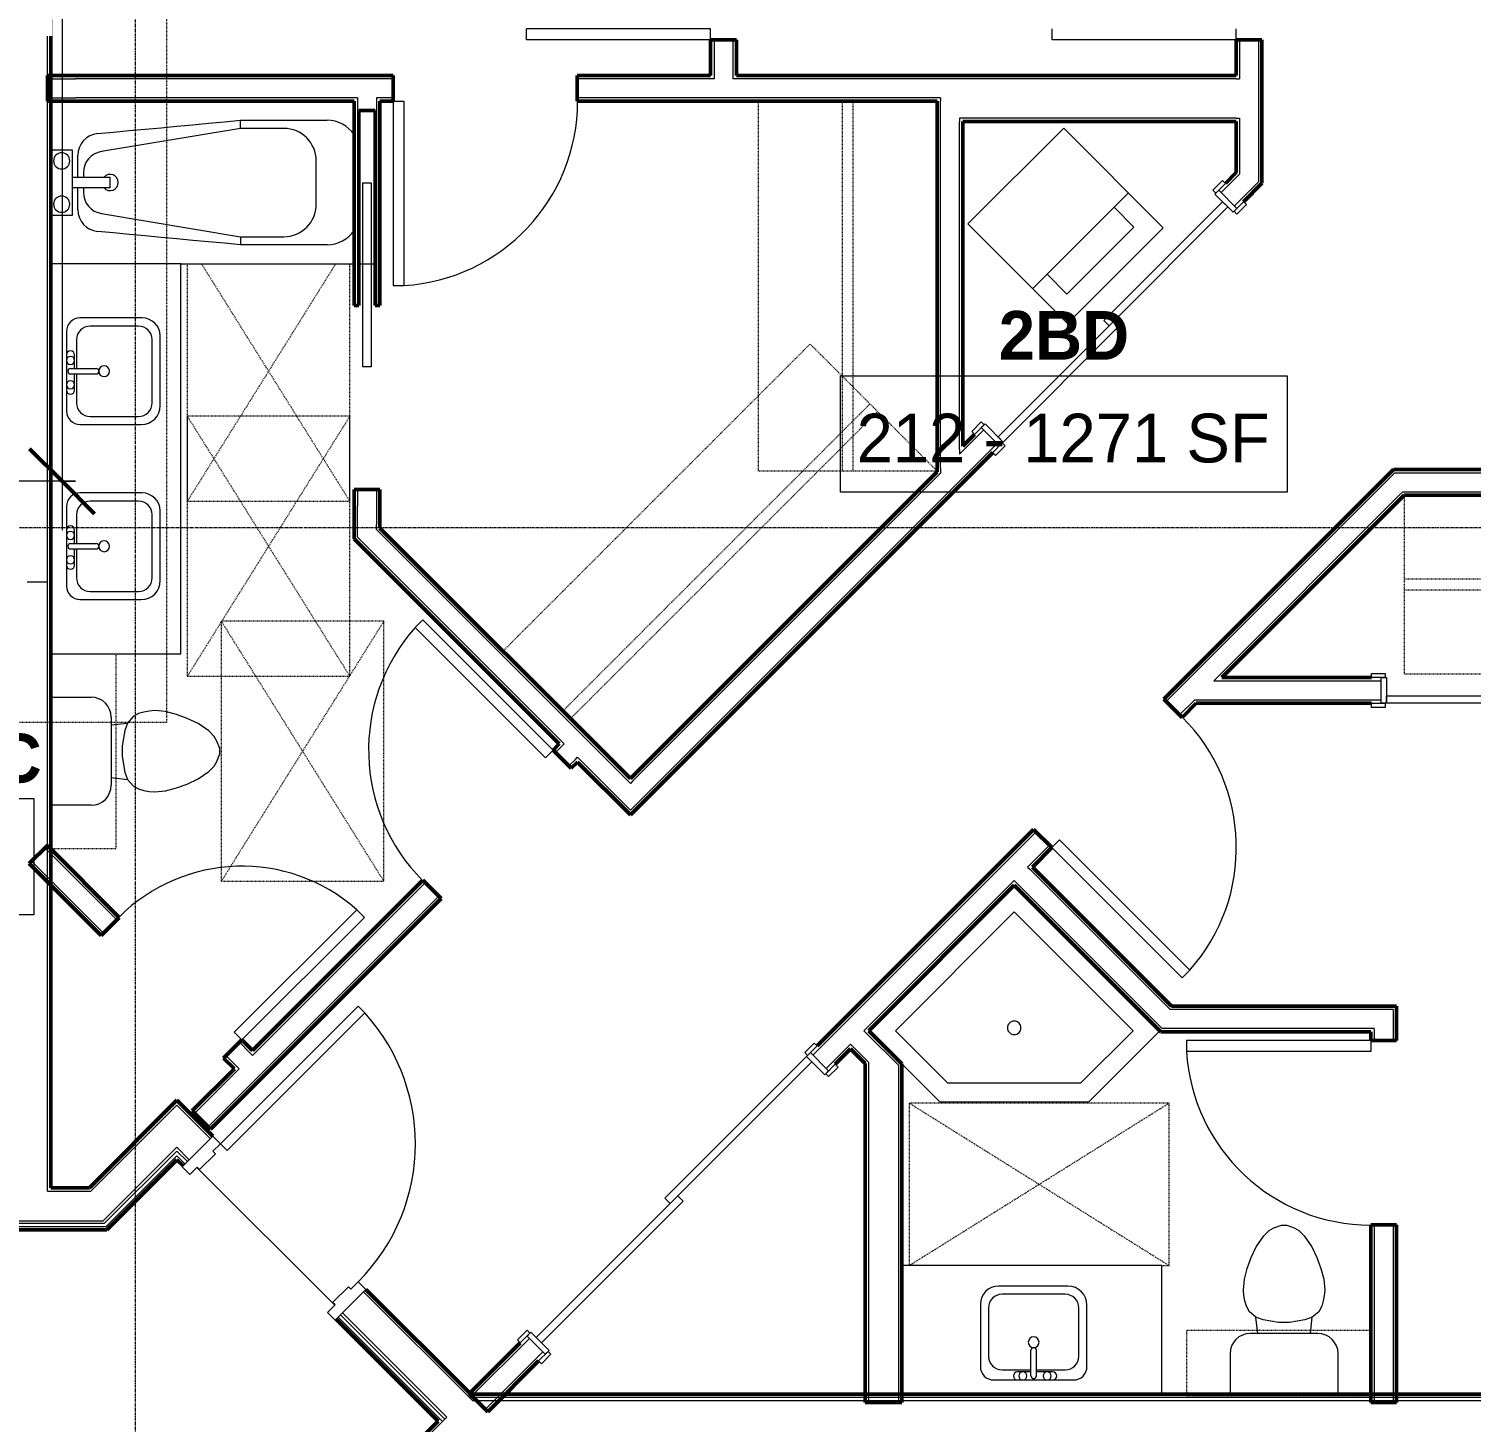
# Model space of a CAD drawing. Header units: inches. Extents: x -4217 to -1814, y 9706 to 12425.
# Drawn here: x -2520 to -2253.7, y 11682.1 to 11939.3 of the extents above; entities that cross this region are included whole.
import ezdxf

# ---------------------------------------------------------------- set-up
doc = ezdxf.new("R2010")
doc.units = ezdxf.units.IN
doc.header["$MEASUREMENT"] = 0
for name, pattern in [('Aligning Line 1_8_', [0.25, 0.125, -0.125]), ('Dash', [0.25, 0.125, -0.125]), ('Grid Line 1_2_', [0.875, 0.5, -0.125, 0.125, -0.125])]:
    doc.linetypes.add(name, pattern=pattern)
for name, color, linetype, lineweight in [('A-ANNO-DIMS', 211, 'Continuous', 9), ('A-ANNO-DIMS-96', 211, 'Continuous', 9), ('A-AREA-IDEN', 2, 'Continuous', 9), ('A-DOOR-1', 7, 'Continuous', 9), ('A-DOOR-2', 50, 'Continuous', 20), ('A-DOOR-6', 31, 'Continuous', 20), ('A-DOOR-7', 31, 'Continuous', 9), ('A-DOOR-FRAM', 31, 'Continuous', 20), ('A-DOOR-FRAM-1', 50, 'Continuous', 20), ('A-FLOR-1', 10, 'Continuous', 13), ('A-GENM-HDLN-1', 7, 'Dash', 9), ('A-WALL', 113, 'Continuous', 13), ('A-WALL-11', 113, 'Continuous', 50), ('A-WALL-3', 250, 'Continuous', 50), ('A-WALL-4', 10, 'Continuous', 13), ('G-ANNO-SYMB-1', 147, 'Aligning Line 1_8_', 9), ('I-WALL-3', 2, 'Continuous', 50), ('P-SANR-FIXT-2', 7, 'Continuous', 9), ('Q-CASE-3', 7, 'Continuous', 9), ('Q-CASE-HDLN-1', 7, 'Dash', 9), ('S-GRID-1', 1, 'Grid Line 1_2_', 9)]:
    doc.layers.add(name, color=color, linetype=linetype, lineweight=lineweight)
doc.styles.add('Century Gothic', font='ufonts.com_century-gothic.ttf', dxfattribs={"height": 9})
doc.styles.add('Century Gothic_B', font='GOTHICB.TTF', dxfattribs={"height": 9})
doc.dimstyles.new('OD__1_8__Tol__', dxfattribs={"dimscale": 12, "dimtxt": 9.397514, "dimasz": 1, "dimexe": 0.75, "dimexo": 0.5, "dimgap": 0.125, "dimtad": 1, "dimdec": 3, "dimrnd": 0.125, "dimzin": 3, "dimdsep": 46, "dimlunit": 4, "dimtxsty": 'Century Gothic', "dimblk1": 'OBLIQUE', "dimblk2": 'OBLIQUE', "dimsah": 1, "dimcen": 0.09, "dimdle": 0.75, "dimazin": 0, "dimtfac": 1, "dimtdec": 4, "dimtix": 1, "dimtmove": 0, "dimatfit": 3, "dimfxl": 1, "dimtvp": 1, "dimtfill": 1, "dimfrac": 2, "dimtolj": 1, "dimtzin": 0, "dimarcsym": 2})

# ---------------------------------------------------------------- blocks, each defined once
blk = doc.blocks.new('DIMBLOCK8-FLOOR PLAN - 2ND FLOOR')
at = {"layer": 'A-ANNO-DIMS-96'}
for p, q in [((-2513.86, 12095.19), (-2513.86, 11846.79)), ((-2511.38, 12086.19), (-2522.86, 12086.19)), ((-2513.86, 12086.19), (-2511.38, 12086.19)), ((-2511.38, 11855.79), (-2522.86, 11855.79)), ((-2513.86, 11855.79), (-2511.38, 11855.79))]:
    blk.add_line(p, q, dxfattribs=at)
at = {"layer": 'A-ANNO-DIMS-96', "lineweight": 50}
for p, q in [((-2513.86, 12086.19), (-2519.86, 12092.19)), ((-2513.86, 12086.19), (-2507.86, 12080.19)), ((-2513.86, 11855.79), (-2519.86, 11861.79)), ((-2513.86, 11855.79), (-2507.86, 11849.79))]:
    blk.add_line(p, q, dxfattribs=at)
at = {"layer": 'A-ANNO-DIMS-96', "color": 0, "insert": (-2526.9, 11940.26), "char_height": 9, "width": 73.7481, "attachment_point": 1, "rotation": 90, "line_spacing_factor": 0.984502, "style": 'Century Gothic', "bg_fill": 3, "box_fill_scale": 1.25, "bg_fill_color": 256, "bg_fill_true_color": 13158600, "bg_fill_transparency": 0}
blk.add_mtext('19\' - 2 3/8"', dxfattribs=at)
blk = doc.blocks.new('_Oblique')
at = {"color": 0, "linetype": 'ByBlock', "lineweight": -2}
blk.add_line((-0.5, -0.5), (0.5, 0.5), dxfattribs=at)

msp = doc.modelspace()

# ---------------------------------------------------------------- linework, layer by layer
at = {"layer": 'A-AREA-IDEN', "flags": 128}
for points in [[(-2370.17292, 11875.27457), (-2287.67528, 11875.27457), (-2287.67528, 11853.77851), (-2370.17292, 11853.77851)], [(-2587.60304, 11797.21443), (-2519.08966, 11797.21443), (-2519.08966, 11775.71836), (-2587.60304, 11775.71836)]]:
    msp.add_lwpolyline(points, close=True, dxfattribs=at)
at = {"layer": 'A-DOOR-1'}
for p, q in [((-2301.37893, 11909.54035), (-2299.61116, 11911.30812)), ((-2300.8486, 11909.01002), (-2301.37893, 11909.54035)), ((-2299.08083, 11910.77779), (-2300.8486, 11909.01002)), ((-2299.61116, 11911.30812), (-2299.08083, 11910.77779)), ((-2297.48984, 11905.65126), (-2295.72208, 11907.41903)), ((-2295.19175, 11906.8887), (-2296.95951, 11905.12093)), ((-2295.72208, 11907.41903), (-2295.19175, 11906.8887)), ((-2296.95951, 11905.12093), (-2297.48984, 11905.65126)), ((-2345.92666, 11864.99262), (-2344.15889, 11866.76039)), ((-2344.15889, 11866.76039), (-2343.62856, 11866.23006)), ((-2345.39633, 11864.46229), (-2345.92666, 11864.99262)), ((-2343.62856, 11866.23006), (-2345.39633, 11864.46229)), ((-2342.03757, 11861.10354), (-2340.2698, 11862.8713)), ((-2339.73947, 11862.34097), (-2341.50724, 11860.57321)), ((-2340.2698, 11862.8713), (-2339.73947, 11862.34097)), ((-2341.50724, 11860.57321), (-2342.03757, 11861.10354)), ((-2272.07461, 11820.30491), (-2269.57461, 11820.30491)), ((-2272.07461, 11819.55491), (-2272.07461, 11820.30491)), ((-2269.57461, 11819.55491), (-2272.07461, 11819.55491)), ((-2269.57461, 11820.30491), (-2269.57461, 11819.55491)), ((-2272.07461, 11814.80491), (-2269.57461, 11814.80491)), ((-2272.07461, 11814.05491), (-2272.07461, 11814.80491)), ((-2269.57461, 11814.05491), (-2272.07461, 11814.05491)), ((-2269.57461, 11814.80491), (-2269.57461, 11814.05491)), ((-2376.76371, 11750.30276), (-2374.99594, 11752.07053)), ((-2376.23338, 11749.77243), (-2376.76371, 11750.30276)), ((-2374.46561, 11751.5402), (-2376.23338, 11749.77243)), ((-2374.99594, 11752.07053), (-2374.46561, 11751.5402)), ((-2372.87462, 11746.41367), (-2371.10685, 11748.18144)), ((-2370.57652, 11747.65111), (-2372.34429, 11745.88334)), ((-2371.10685, 11748.18144), (-2370.57652, 11747.65111)), ((-2372.34429, 11745.88334), (-2372.87462, 11746.41367)), ((-2429.79671, 11697.26975), (-2428.02895, 11699.03752)), ((-2428.02895, 11699.03752), (-2427.49862, 11698.50719)), ((-2429.26638, 11696.73942), (-2429.79671, 11697.26975)), ((-2427.49862, 11698.50719), (-2429.26638, 11696.73942)), ((-2425.90763, 11693.38066), (-2424.13986, 11695.14843)), ((-2423.60953, 11694.6181), (-2425.3773, 11692.85033)), ((-2424.13986, 11695.14843), (-2423.60953, 11694.6181)), ((-2425.3773, 11692.85033), (-2425.90763, 11693.38066))]:
    msp.add_line(p, q, dxfattribs=at)
for centre, radius, start, end in [((-2452.74874, 11925.95491), 34.06659, 273.365687, 0), ((-2423.21425, 11806.16216), 34.06659, 138.365687, 225), ((-2331.12463, 11788.16366), 34.06659, 318.365687, 45), ((-2480.68251, 11752.6562), 32.06659, 48.5758705, 135), ((-2272.24655, 11752.53604), 34.06659, 183.365687, 270)]:
    msp.add_arc(centre, radius, start, end, dxfattribs=at)
at = {"layer": 'A-DOOR-2'}
for p, q in [((-2394.12374, 11939.32991), (-2428.13157, 11939.32991)), ((-2428.13157, 11937.32991), (-2428.13157, 11939.32991)), ((-2394.12374, 11937.32991), (-2394.12374, 11939.32991)), ((-2331.08157, 11937.32991), (-2331.08157, 11939.32991)), ((-2297.07374, 11937.32991), (-2297.07374, 11939.32991)), ((-2394.12374, 11937.32991), (-2428.13157, 11937.32991)), ((-2297.07374, 11937.32991), (-2331.08157, 11937.32991)), ((-2452.74874, 11925.95491), (-2452.74874, 11891.94708)), ((-2452.74874, 11925.95491), (-2450.74874, 11925.95491)), ((-2450.74874, 11925.95491), (-2450.74874, 11891.94708)), ((-2458.32374, 11910.92945), (-2456.82374, 11910.92945)), ((-2458.32374, 11876.92945), (-2458.32374, 11910.92945)), ((-2456.82374, 11910.92945), (-2456.82374, 11876.92945)), ((-2321.53147, 11885.49872), (-2299.61116, 11907.41903)), ((-2299.61116, 11907.41903), (-2298.63889, 11906.44676)), ((-2298.63889, 11906.44676), (-2320.5592, 11884.52645)), ((-2452.74874, 11891.94708), (-2450.74874, 11891.94708)), ((-2341.0653, 11864.02035), (-2319.14499, 11885.94066)), ((-2320.5592, 11884.52645), (-2321.53147, 11885.49872)), ((-2319.14499, 11885.94066), (-2318.17272, 11884.96839)), ((-2318.17272, 11884.96839), (-2340.09303, 11863.04808)), ((-2456.82374, 11876.92945), (-2458.32374, 11876.92945)), ((-2340.09303, 11863.04808), (-2341.0653, 11864.02035)), ((-2447.26142, 11830.20933), (-2448.67563, 11828.79511)), ((-2423.21425, 11806.16216), (-2447.26142, 11830.20933)), ((-2424.62846, 11804.74794), (-2448.67563, 11828.79511)), ((-2269.32461, 11816.17991), (-2232.32461, 11816.17991)), ((-2269.32461, 11814.80491), (-2269.32461, 11816.17991)), ((-2232.32461, 11814.80491), (-2269.32461, 11814.80491)), ((-2423.21425, 11806.16216), (-2424.62846, 11804.74794)), ((-2331.12463, 11788.16366), (-2329.71041, 11789.57788)), ((-2329.71041, 11789.57788), (-2305.66324, 11765.53071)), ((-2331.12463, 11788.16366), (-2307.07746, 11764.11649)), ((-2482.09673, 11754.07042), (-2459.46637, 11776.70077)), ((-2458.05216, 11775.28656), (-2459.46637, 11776.70077)), ((-2480.68251, 11752.6562), (-2458.05216, 11775.28656)), ((-2307.07746, 11764.11649), (-2305.66324, 11765.53071)), ((-2480.68251, 11752.6562), (-2482.09673, 11754.07042)), ((-2306.25438, 11752.53604), (-2306.25438, 11750.53604)), ((-2272.24655, 11752.53604), (-2306.25438, 11752.53604)), ((-2272.24655, 11752.53604), (-2272.24655, 11750.53604)), ((-2402.5731, 11723.4327), (-2376.41015, 11749.59565)), ((-2376.41015, 11749.59565), (-2375.43788, 11748.62338)), ((-2272.24655, 11750.53604), (-2306.25438, 11750.53604)), ((-2375.43788, 11748.62338), (-2401.60083, 11722.46043)), ((-2426.34957, 11697.71169), (-2400.18662, 11723.87464)), ((-2399.21435, 11722.90237), (-2425.3773, 11696.73942)), ((-2401.60083, 11722.46043), (-2402.5731, 11723.4327)), ((-2400.18662, 11723.87464), (-2399.21435, 11722.90237)), ((-2425.3773, 11696.73942), (-2426.34957, 11697.71169))]:
    msp.add_line(p, q, dxfattribs=at)
at = {"layer": 'A-DOOR-6'}
for p, q in [((-2484.64832, 11733.45914), (-2459.19248, 11758.91499)), ((-2457.95504, 11757.67755), (-2483.41088, 11732.22171)), ((-2459.19248, 11758.91499), (-2457.95504, 11757.67755)), ((-2483.41088, 11732.22171), (-2484.64832, 11733.45914))]:
    msp.add_line(p, q, dxfattribs=at)
at = {"layer": 'A-DOOR-7'}
msp.add_arc((-2484.64832, 11733.45914), 36, 315, 45, dxfattribs=at)
at = {"layer": 'A-DOOR-FRAM'}
for p, q in [((-2491.71939, 11729.2165), (-2486.06254, 11734.87336)), ((-2486.06254, 11734.87336), (-2484.64832, 11733.45914)), ((-2485.5764, 11731.64718), (-2488.49321, 11728.73037)), ((-2484.64832, 11733.45914), (-2486.01834, 11732.08912)), ((-2486.01834, 11732.08912), (-2485.5764, 11731.64718)), ((-2490.30518, 11727.80229), (-2491.71939, 11729.2165)), ((-2488.93516, 11729.17231), (-2490.30518, 11727.80229)), ((-2488.49321, 11728.73037), (-2488.93516, 11729.17231)), ((-2463.92125, 11704.15841), (-2461.00444, 11707.07522)), ((-2461.00444, 11707.07522), (-2460.5625, 11706.63328)), ((-2460.5625, 11706.63328), (-2459.19248, 11708.0033)), ((-2459.19248, 11708.0033), (-2457.77826, 11706.58908)), ((-2457.77826, 11706.58908), (-2463.43512, 11700.93223)), ((-2464.84933, 11702.34644), (-2463.47931, 11703.71646)), ((-2463.43512, 11700.93223), (-2464.84933, 11702.34644)), ((-2463.47931, 11703.71646), (-2463.92125, 11704.15841))]:
    msp.add_line(p, q, dxfattribs=at)
at = {"layer": 'A-DOOR-FRAM-1'}
for p, q in [((-2301.02538, 11908.83324), (-2300.31827, 11909.54035)), ((-2300.31827, 11909.54035), (-2296.95951, 11906.18159)), ((-2297.66662, 11905.47449), (-2301.02538, 11908.83324)), ((-2296.95951, 11906.18159), (-2297.66662, 11905.47449)), ((-2344.15889, 11865.69973), (-2343.45178, 11866.40684)), ((-2340.80013, 11862.34097), (-2344.15889, 11865.69973)), ((-2343.45178, 11866.40684), (-2340.09303, 11863.04808)), ((-2340.09303, 11863.04808), (-2340.80013, 11862.34097)), ((-2270.32461, 11819.55491), (-2269.32461, 11819.55491)), ((-2270.32461, 11814.80491), (-2270.32461, 11819.55491)), ((-2269.32461, 11819.55491), (-2269.32461, 11814.80491)), ((-2269.32461, 11814.80491), (-2270.32461, 11814.80491)), ((-2376.41015, 11749.59565), (-2375.70305, 11750.30276)), ((-2373.0514, 11746.2369), (-2376.41015, 11749.59565)), ((-2375.70305, 11750.30276), (-2372.34429, 11746.944)), ((-2372.34429, 11746.944), (-2373.0514, 11746.2369)), ((-2428.02895, 11697.97686), (-2427.32184, 11698.68397)), ((-2424.67019, 11694.6181), (-2428.02895, 11697.97686)), ((-2427.32184, 11698.68397), (-2423.96308, 11695.32521)), ((-2423.96308, 11695.32521), (-2424.67019, 11694.6181))]:
    msp.add_line(p, q, dxfattribs=at)
at = {"layer": 'A-FLOR-1'}
for p, q in [((-2488.97935, 11729.12811), (-2463.52351, 11703.67227)), ((-2463.52351, 11703.67227), (-2488.97935, 11729.12811))]:
    msp.add_line(p, q, dxfattribs=at)
at = {"layer": 'A-GENM-HDLN-1'}
for p, q in [((-2463.34716, 11895.95491), (-2490.74874, 11852.11239)), ((-2490.74874, 11895.95491), (-2490.74874, 11852.11239)), ((-2488.15031, 11895.95491), (-2460.74874, 11852.11239)), ((-2460.74874, 11852.11239), (-2460.74874, 11895.95491)), ((-2490.74874, 11867.79743), (-2460.74874, 11819.79743)), ((-2460.74874, 11867.79743), (-2490.74874, 11819.79743)), ((-2490.74874, 11867.79743), (-2490.74874, 11819.79743)), ((-2460.74874, 11867.79743), (-2490.74874, 11867.79743)), ((-2460.74874, 11819.79743), (-2460.74874, 11867.79743)), ((-2490.74874, 11852.11239), (-2460.74874, 11852.11239)), ((-2484.47252, 11829.95491), (-2454.47252, 11781.95491)), ((-2454.47252, 11829.95491), (-2484.47252, 11781.95491)), ((-2484.47252, 11829.95491), (-2484.47252, 11781.95491)), ((-2454.47252, 11829.95491), (-2484.47252, 11829.95491)), ((-2454.47252, 11781.95491), (-2454.47252, 11829.95491)), ((-2490.74874, 11819.79743), (-2460.74874, 11819.79743)), ((-2484.47252, 11781.95491), (-2454.47252, 11781.95491)), ((-2357.46411, 11710.9894), (-2309.46411, 11740.9894)), ((-2357.46411, 11740.9894), (-2309.46411, 11710.9894)), ((-2309.46411, 11740.9894), (-2357.46411, 11740.9894)), ((-2357.46411, 11740.9894), (-2357.46411, 11710.9894)), ((-2309.46411, 11710.9894), (-2309.46411, 11740.9894)), ((-2310.83911, 11710.9894), (-2309.46411, 11710.9894))]:
    msp.add_line(p, q, dxfattribs=at)
at = {"layer": 'A-WALL'}
for p, q in [((-2516.57374, 11724.7394), (-2516.57374, 12085.1519)), ((-2516.57374, 11837.1894), (-2520.32374, 11837.1894)), ((-2508.57086, 11724.7394), (-2492.69166, 11740.6186)), ((-2492.69166, 11740.6186), (-2486.50448, 11734.43141)), ((-2506.29269, 11719.2394), (-2492.69166, 11732.84042)), ((-2506.08558, 11718.7394), (-2492.69166, 11732.13332)), ((-2505.8267, 11718.1144), (-2492.69166, 11731.24943)), ((-2492.69166, 11732.84042), (-2490.39356, 11730.54233)), ((-2492.69166, 11732.13332), (-2490.74712, 11730.18877)), ((-2492.69166, 11731.24943), (-2491.18906, 11729.74683)), ((-2516.57374, 11724.7394), (-2508.57086, 11724.7394)), ((-2505.8267, 11718.1144), (-2568.19874, 11718.1144)), ((-2506.08558, 11718.7394), (-2567.57374, 11718.7394)), ((-2567.07374, 11719.2394), (-2506.29269, 11719.2394)), ((-2438.06246, 11685.9894), (-2458.22021, 11706.14714)), ((-2462.46285, 11701.9045), (-2443.19419, 11682.63584)), ((-2462.10929, 11702.25806), (-2442.84063, 11682.9894)), ((-2462.90479, 11701.46256), (-2443.63613, 11682.1939)), ((-2076.17374, 11686.6144), (-2438.68746, 11686.6144)), ((-2076.17374, 11685.9894), (-2438.06246, 11685.9894)), ((-2442.84063, 11682.9894), (-2462.10929, 11663.72074))]:
    msp.add_line(p, q, dxfattribs=at)
at = {"layer": 'A-WALL-11'}
msp.add_line((-2515.94874, 11837.1894), (-2515.94874, 12085.1519), dxfattribs=at)
at = {"layer": 'A-WALL-3'}
for p, q in [((-2389.37374, 11937.32991), (-2394.12374, 11937.32991)), ((-2394.12374, 11937.32991), (-2394.12374, 11930.70491)), ((-2389.37374, 11930.70491), (-2389.37374, 11937.32991)), ((-2292.32374, 11937.32991), (-2297.07374, 11937.32991)), ((-2297.07374, 11937.32991), (-2297.07374, 11930.70491)), ((-2292.32374, 11917.53488), (-2292.32374, 11937.32991)), ((-2452.74874, 11925.95491), (-2452.74874, 11930.70491)), ((-2394.12374, 11930.70491), (-2418.74874, 11930.70491)), ((-2418.74874, 11930.70491), (-2418.74874, 11925.95491)), ((-2349.92374, 11930.70491), (-2389.37374, 11930.70491)), ((-2297.07374, 11930.70491), (-2349.92374, 11930.70491)), ((-2459.94874, 11925.95491), (-2459.94874, 11888.26279)), ((-2455.19874, 11888.26279), (-2455.19874, 11925.95491)), ((-2455.19874, 11925.95491), (-2452.74874, 11925.95491)), ((-2418.74874, 11925.95491), (-2352.29874, 11925.95491)), ((-2352.29874, 11925.95491), (-2352.29874, 11857.55988)), ((-2459.07374, 11888.26279), (-2459.07374, 11924.26279)), ((-2459.07374, 11924.26279), (-2456.07374, 11924.26279)), ((-2456.07374, 11924.26279), (-2456.07374, 11888.26279)), ((-2347.54874, 11862.30988), (-2347.54874, 11922.20491)), ((-2347.54874, 11922.20491), (-2297.07374, 11922.20491)), ((-2297.07374, 11922.20491), (-2297.07374, 11912.78488)), ((-2292.32374, 11911.70125), (-2292.32374, 11917.53488)), ((-2297.07374, 11912.78488), (-2299.08083, 11910.77779)), ((-2295.72208, 11907.41903), (-2292.32374, 11910.81737)), ((-2292.32374, 11910.81737), (-2292.32374, 11911.70125)), ((-2459.94874, 11888.26279), (-2459.07374, 11888.26279)), ((-2456.07374, 11888.26279), (-2455.19874, 11888.26279)), ((-2345.39633, 11864.46229), (-2347.54874, 11862.30988)), ((-2405.58879, 11797.55231), (-2342.03757, 11861.10354)), ((-2352.29874, 11857.55988), (-2408.94755, 11800.91107)), ((-2268.6759, 11857.32991), (-2272.8009, 11853.20491)), ((-2268.0509, 11857.95491), (-2268.6759, 11857.32991)), ((-2243.52574, 11857.95491), (-2268.0509, 11857.95491)), ((-2455.19874, 11854.26279), (-2459.94874, 11854.26279)), ((-2459.94874, 11854.26279), (-2459.94874, 11851.91226)), ((-2455.19874, 11847.16226), (-2455.19874, 11854.26279)), ((-2459.94874, 11851.91226), (-2459.94874, 11846.07863)), ((-2272.8009, 11853.20491), (-2310.44175, 11815.56405)), ((-2299.73338, 11819.55491), (-2266.08338, 11853.20491)), ((-2266.08338, 11853.20491), (-2108.72374, 11853.20491)), ((-2459.94874, 11846.07863), (-2459.94874, 11845.19474)), ((-2408.94755, 11800.91107), (-2455.19874, 11847.16226)), ((-2459.94874, 11845.19474), (-2422.0652, 11807.31121)), ((-2272.07461, 11819.55491), (-2299.73338, 11819.55491)), ((-2310.44175, 11815.56405), (-2307.083, 11812.20529)), ((-2307.083, 11812.20529), (-2304.48338, 11814.80491)), ((-2304.48338, 11814.80491), (-2272.07461, 11814.80491)), ((-2422.0652, 11807.31121), (-2423.21425, 11806.16216)), ((-2423.21425, 11806.16216), (-2419.85549, 11802.8034)), ((-2419.85549, 11802.8034), (-2418.70644, 11803.95245)), ((-2418.70644, 11803.95245), (-2408.94755, 11794.19356)), ((-2408.50561, 11794.6355), (-2405.58879, 11797.55231)), ((-2408.94755, 11794.19356), (-2408.50561, 11794.6355)), ((-2334.48339, 11791.52242), (-2374.46561, 11751.5402)), ((-2331.12463, 11788.16366), (-2334.48339, 11791.52242)), ((-2516.58998, 11788.56367), (-2519.94874, 11785.20491)), ((-2503.30993, 11775.28362), (-2516.58998, 11788.56367)), ((-2334.71272, 11784.57557), (-2331.12463, 11788.16366)), ((-2519.94874, 11785.20491), (-2506.66869, 11771.92486)), ((-2309.04818, 11758.91104), (-2334.71272, 11784.57557)), ((-2447.25588, 11782.12053), (-2478.70136, 11750.67505)), ((-2443.89712, 11778.76177), (-2447.25588, 11782.12053)), ((-2486.48209, 11736.1768), (-2443.89712, 11778.76177)), ((-2364.94153, 11754.34676), (-2338.07147, 11781.21682)), ((-2338.07147, 11781.21682), (-2311.0157, 11754.16104)), ((-2506.66869, 11771.92486), (-2503.30993, 11775.28362)), ((-2267.49655, 11758.91104), (-2309.04818, 11758.91104)), ((-2267.49655, 11758.28604), (-2267.49655, 11758.91104)), ((-2267.49655, 11754.16104), (-2267.49655, 11758.28604)), ((-2480.68251, 11752.6562), (-2484.04127, 11749.29744)), ((-2478.70136, 11750.67505), (-2480.68251, 11752.6562)), ((-2358.83911, 11748.24433), (-2364.94153, 11754.34676)), ((-2311.0157, 11754.16104), (-2310.13181, 11754.16104)), ((-2310.13181, 11754.16104), (-2304.29818, 11754.16104)), ((-2304.29818, 11754.16104), (-2272.24655, 11754.16104)), ((-2272.24655, 11754.16104), (-2272.24655, 11752.53604)), ((-2272.24655, 11752.53604), (-2267.49655, 11752.53604)), ((-2267.49655, 11752.53604), (-2267.49655, 11754.16104)), ((-2371.10685, 11748.18144), (-2368.30029, 11750.988)), ((-2368.30029, 11750.988), (-2365.58911, 11748.27682)), ((-2482.06012, 11747.31629), (-2489.84085, 11739.53556)), ((-2484.04127, 11749.29744), (-2482.06012, 11747.31629)), ((-2365.58911, 11748.27682), (-2365.58911, 11685.7394)), ((-2358.83911, 11747.36045), (-2358.83911, 11748.24433)), ((-2358.83911, 11741.52682), (-2358.83911, 11747.36045)), ((-2358.83911, 11685.7394), (-2358.83911, 11741.52682)), ((-2489.84085, 11739.53556), (-2486.48209, 11736.1768)), ((-2267.49655, 11718.53604), (-2272.24655, 11718.53604)), ((-2272.24655, 11718.53604), (-2272.24655, 11685.7394)), ((-2267.49655, 11685.7394), (-2267.49655, 11718.53604)), ((-2429.26638, 11696.73942), (-2438.63555, 11687.37026)), ((-2435.27679, 11684.0115), (-2425.90763, 11693.38066)), ((-2438.63555, 11687.37026), (-2435.27679, 11684.0115)), ((-2365.58911, 11685.7394), (-2358.83911, 11685.7394)), ((-2272.24655, 11685.7394), (-2267.49655, 11685.7394))]:
    msp.add_line(p, q, dxfattribs=at)
at = {"layer": 'A-WALL-4'}
for p, q in [((-2393.49874, 11937.32991), (-2393.49874, 11930.70491)), ((-2389.99874, 11937.32991), (-2389.99874, 11930.70491)), ((-2296.44874, 11937.32991), (-2296.44874, 11930.07991)), ((-2292.94874, 11937.32991), (-2292.94874, 11916.90988)), ((-2393.49874, 11930.70491), (-2393.49874, 11930.07991)), ((-2389.99874, 11930.70491), (-2389.99874, 11930.07991)), ((-2393.49874, 11930.07991), (-2418.74874, 11930.07991)), ((-2349.92374, 11930.07991), (-2389.99874, 11930.07991)), ((-2297.07374, 11930.07991), (-2349.92374, 11930.07991)), ((-2297.07374, 11930.07991), (-2296.44874, 11930.07991)), ((-2459.32374, 11926.57991), (-2459.32374, 11925.95491)), ((-2459.32374, 11925.95491), (-2459.32374, 11888.26279)), ((-2455.82374, 11926.57991), (-2455.82374, 11925.95491)), ((-2452.74874, 11926.57991), (-2455.82374, 11926.57991)), ((-2455.82374, 11925.95491), (-2455.82374, 11888.26279)), ((-2351.67374, 11926.57991), (-2418.74874, 11926.57991)), ((-2351.67374, 11926.57991), (-2351.67374, 11925.95491)), ((-2351.67374, 11858.18488), (-2351.67374, 11925.95491)), ((-2348.17374, 11922.82991), (-2348.17374, 11922.20491)), ((-2297.07374, 11922.82991), (-2348.17374, 11922.82991)), ((-2297.07374, 11922.82991), (-2296.44874, 11922.82991)), ((-2296.44874, 11922.82991), (-2296.44874, 11913.40988)), ((-2348.17374, 11861.68488), (-2348.17374, 11922.20491)), ((-2292.94874, 11916.90988), (-2292.94874, 11916.026)), ((-2292.94874, 11916.026), (-2292.94874, 11911.07625)), ((-2296.44874, 11912.526), (-2299.87633, 11909.09841)), ((-2296.44874, 11913.40988), (-2296.44874, 11912.526)), ((-2292.94874, 11911.07625), (-2297.40145, 11906.62353)), ((-2343.71695, 11865.25779), (-2348.17374, 11860.801)), ((-2341.24207, 11862.78291), (-2406.03073, 11797.99426)), ((-2348.17374, 11861.68488), (-2348.17374, 11860.801)), ((-2351.67374, 11857.301), (-2408.50561, 11800.46913)), ((-2351.67374, 11858.18488), (-2351.67374, 11857.301)), ((-2271.29201, 11853.82991), (-2267.79201, 11857.32991)), ((-2267.79201, 11857.32991), (-2242.90074, 11857.32991)), ((-2459.32374, 11854.26279), (-2459.32374, 11851.28726)), ((-2455.82374, 11854.26279), (-2455.82374, 11847.78726)), ((-2271.91701, 11853.20491), (-2271.29201, 11853.82991)), ((-2266.96727, 11853.20491), (-2266.34227, 11853.82991)), ((-2266.34227, 11853.82991), (-2108.09874, 11853.82991)), ((-2459.32374, 11850.40338), (-2459.32374, 11851.28726)), ((-2271.91701, 11853.20491), (-2309.99981, 11815.12211)), ((-2266.96727, 11853.20491), (-2301.24227, 11818.92991)), ((-2459.32374, 11845.45363), (-2459.32374, 11850.40338)), ((-2459.32374, 11845.45363), (-2421.18132, 11807.31121)), ((-2455.82374, 11846.90338), (-2455.82374, 11847.78726)), ((-2455.82374, 11846.90338), (-2408.94755, 11800.02719)), ((-2301.24227, 11818.92991), (-2300.35838, 11818.92991)), ((-2300.35838, 11818.92991), (-2270.32461, 11818.92991)), ((-2304.74227, 11815.42991), (-2307.52494, 11812.64724)), ((-2304.74227, 11815.42991), (-2303.85838, 11815.42991)), ((-2303.85838, 11815.42991), (-2270.32461, 11815.42991)), ((-2422.77231, 11805.72022), (-2421.62326, 11806.86926)), ((-2421.62326, 11806.86926), (-2421.18132, 11807.31121)), ((-2420.29743, 11803.24534), (-2419.14838, 11804.39439)), ((-2419.14838, 11804.39439), (-2418.70644, 11804.83633)), ((-2418.70644, 11804.83633), (-2408.94755, 11795.07744)), ((-2408.50561, 11800.46913), (-2408.94755, 11800.02719)), ((-2406.47268, 11797.55231), (-2408.94755, 11795.07744)), ((-2406.03073, 11797.99426), (-2406.47268, 11797.55231)), ((-2334.04144, 11791.08048), (-2375.2611, 11749.86082)), ((-2503.75187, 11774.84168), (-2517.03192, 11788.12172)), ((-2331.56657, 11788.60561), (-2335.5966, 11784.57557)), ((-2506.22675, 11772.3668), (-2519.50679, 11785.64685)), ((-2335.5966, 11784.57557), (-2335.15466, 11784.13363)), ((-2309.30707, 11758.28604), (-2335.15466, 11784.13363)), ((-2478.70136, 11749.79116), (-2446.81394, 11781.67859)), ((-2338.07147, 11782.1007), (-2365.82542, 11754.34676)), ((-2338.07147, 11782.1007), (-2337.62953, 11781.65876)), ((-2310.75681, 11754.78604), (-2337.62953, 11781.65876)), ((-2486.92404, 11736.61874), (-2444.33906, 11779.20371)), ((-2308.42318, 11758.28604), (-2309.30707, 11758.28604)), ((-2268.12155, 11758.28604), (-2308.42318, 11758.28604)), ((-2268.12155, 11758.28604), (-2268.12155, 11754.78604)), ((-2479.1433, 11750.2331), (-2481.12446, 11752.21426)), ((-2365.82542, 11754.34676), (-2365.38347, 11753.90482)), ((-2365.38347, 11753.90482), (-2359.46411, 11747.98545)), ((-2305.80707, 11754.78604), (-2310.75681, 11754.78604)), ((-2304.92318, 11754.78604), (-2305.80707, 11754.78604)), ((-2271.62155, 11754.78604), (-2304.92318, 11754.78604)), ((-2271.62155, 11754.78604), (-2271.62155, 11754.16104)), ((-2271.62155, 11754.16104), (-2271.62155, 11752.53604)), ((-2268.12155, 11754.78604), (-2268.12155, 11754.16104)), ((-2268.12155, 11754.16104), (-2268.12155, 11752.53604)), ((-2481.61818, 11747.75823), (-2483.59933, 11749.73939)), ((-2478.70136, 11749.79116), (-2479.1433, 11750.2331)), ((-2368.30029, 11751.87189), (-2372.78623, 11747.38594)), ((-2368.30029, 11751.87189), (-2367.85835, 11751.42994)), ((-2367.85835, 11751.42994), (-2364.96411, 11748.5357)), ((-2489.39891, 11739.09361), (-2481.17623, 11747.31629)), ((-2481.17623, 11747.31629), (-2481.61818, 11747.75823)), ((-2364.96411, 11748.5357), (-2364.96411, 11747.65182)), ((-2364.96411, 11747.65182), (-2364.96411, 11685.7394)), ((-2359.46411, 11747.98545), (-2359.46411, 11743.0357)), ((-2359.46411, 11743.0357), (-2359.46411, 11742.15182)), ((-2359.46411, 11742.15182), (-2359.46411, 11685.7394)), ((-2271.62155, 11718.53604), (-2271.62155, 11685.7394)), ((-2268.12155, 11718.53604), (-2268.12155, 11685.7394)), ((-2427.58701, 11697.53492), (-2438.19361, 11686.92831)), ((-2425.11213, 11695.06004), (-2435.71873, 11684.45344))]:
    msp.add_line(p, q, dxfattribs=at)
at = {"layer": 'G-ANNO-SYMB-1'}
for p, q in [((-2494.60857, 12126.90448), (-2494.60857, 11811.24352)), ((-2494.60857, 11811.24352), (-2732.74303, 11811.24352))]:
    msp.add_line(p, q, dxfattribs=at)
at = {"layer": 'I-WALL-3'}
for p, q in [((-2515.94874, 11725.3644), (-2515.94874, 11837.1894)), ((-2492.69166, 11741.50248), (-2508.82975, 11725.3644)), ((-2486.06254, 11734.87336), (-2492.69166, 11741.50248)), ((-2505.61959, 11717.6144), (-2492.69166, 11730.54233)), ((-2492.69166, 11730.54233), (-2491.54261, 11729.39328)), ((-2508.82975, 11725.3644), (-2515.94874, 11725.3644)), ((-2568.69874, 11717.6144), (-2505.61959, 11717.6144)), ((-2438.42858, 11687.2394), (-2457.77826, 11706.58908)), ((-2463.25834, 11701.10901), (-2444.43162, 11682.28229)), ((-2076.17374, 11687.2394), (-2438.42858, 11687.2394)), ((-2444.43162, 11682.28229), (-2462.55123, 11664.16268))]:
    msp.add_line(p, q, dxfattribs=at)
at = {"layer": 'P-SANR-FIXT-2'}
for p, q in [((-2480.94874, 11922.45491), (-2464.94874, 11922.45491)), ((-2480.94874, 11920.95491), (-2480.94874, 11922.45491)), ((-2472.94874, 11920.95491), (-2480.94874, 11920.95491)), ((-2328.92877, 11920.9975), (-2346.60644, 11903.31983)), ((-2328.92877, 11920.9975), (-2310.544, 11902.61272)), ((-2466.94874, 11906.95491), (-2466.94874, 11914.95491)), ((-2458.94874, 11916.45491), (-2458.94874, 11905.45491)), ((-2334.65192, 11891.3653), (-2316.97425, 11909.04297)), ((-2315.95778, 11902.72321), (-2319.6259, 11906.39132)), ((-2328.22166, 11884.93505), (-2346.60644, 11903.31983)), ((-2328.33215, 11890.34884), (-2315.95778, 11902.72321)), ((-2310.544, 11902.61272), (-2328.22166, 11884.93505)), ((-2480.94874, 11900.95491), (-2480.94874, 11899.45491)), ((-2480.94874, 11900.95491), (-2472.94874, 11900.95491)), ((-2464.94874, 11899.45491), (-2480.94874, 11899.45491)), ((-2491.94874, 11895.95491), (-2459.94874, 11895.95491)), ((-2459.07374, 11895.95491), (-2456.07374, 11895.95491)), ((-2332.00027, 11894.01695), (-2328.33215, 11890.34884)), ((-2495.7509, 11869.76987), (-2495.7509, 11882.63404)), ((-2495.7509, 11869.76987), (-2495.7509, 11882.63404)), ((-2497.2509, 11870.26987), (-2497.2509, 11881.95491)), ((-2497.2509, 11837.95491), (-2497.2509, 11849.63995)), ((-2495.7509, 11837.45491), (-2495.7509, 11850.31908)), ((-2495.7509, 11837.45491), (-2495.7509, 11850.31908)), ((-2512.30993, 11844.29743), (-2507.57158, 11844.29743)), ((-2512.30993, 11843.29743), (-2507.57158, 11843.29743)), ((-2511.57374, 11840.29743), (-2511.57374, 11843.29743)), ((-2511.19874, 11843.29743), (-2511.19874, 11837.95491)), ((-2508.69874, 11835.45491), (-2499.7509, 11835.45491)), ((-2510.57374, 11833.95491), (-2499.2509, 11833.95491)), ((-2510.57374, 11833.95491), (-2499.2509, 11833.95491)), ((-2515.94874, 11815.93113), (-2508.52252, 11815.93113)), ((-2496.77252, 11813.45491), (-2497.76871, 11813.36775)), ((-2494.78013, 11813.2806), (-2496.77252, 11813.45491)), ((-2504.79629, 11812.20491), (-2504.79629, 11799.70491)), ((-2504.79629, 11810.81657), (-2501.77252, 11811.16429)), ((-2501.77252, 11811.16429), (-2502.27252, 11809.79055)), ((-2500.77252, 11812.35604), (-2501.77252, 11811.16429)), ((-2499.77252, 11812.92281), (-2500.77252, 11812.35604)), ((-2498.77252, 11813.19076), (-2499.77252, 11812.92281)), ((-2497.76871, 11813.36775), (-2498.77252, 11813.19076)), ((-2492.77252, 11812.74266), (-2494.78013, 11813.2806)), ((-2490.77252, 11812.01472), (-2492.77252, 11812.74266)), ((-2488.77252, 11811.0821), (-2490.77252, 11812.01472)), ((-2486.77252, 11809.69467), (-2488.77252, 11811.0821)), ((-2502.27252, 11809.79055), (-2502.77252, 11806.95491)), ((-2485.77252, 11808.69467), (-2486.77252, 11809.69467)), ((-2485.27252, 11807.82865), (-2485.77252, 11808.69467)), ((-2502.77252, 11806.95491), (-2502.77252, 11804.95491)), ((-2484.77252, 11806.45491), (-2485.27252, 11807.82865)), ((-2485.27252, 11804.08117), (-2484.77252, 11805.45491)), ((-2484.77252, 11805.45491), (-2484.77252, 11806.45491)), ((-2502.77252, 11804.95491), (-2502.27252, 11802.11927)), ((-2486.77252, 11802.21514), (-2485.77252, 11803.21514)), ((-2485.77252, 11803.21514), (-2485.27252, 11804.08117)), ((-2504.79629, 11801.09325), (-2501.77252, 11800.74553)), ((-2502.27252, 11802.11927), (-2501.77252, 11800.74553)), ((-2501.77252, 11800.74553), (-2500.77252, 11799.55378)), ((-2490.77252, 11799.8951), (-2488.77252, 11800.82771)), ((-2488.77252, 11800.82771), (-2486.77252, 11802.21514)), ((-2500.77252, 11799.55378), (-2499.77252, 11798.98701)), ((-2499.77252, 11798.98701), (-2498.77252, 11798.71906)), ((-2498.77252, 11798.71906), (-2497.76871, 11798.54206)), ((-2497.76871, 11798.54206), (-2496.77252, 11798.45491)), ((-2496.77252, 11798.45491), (-2494.78013, 11798.62922)), ((-2494.78013, 11798.62922), (-2492.77252, 11799.16716)), ((-2492.77252, 11799.16716), (-2490.77252, 11799.8951)), ((-2508.52252, 11795.97869), (-2515.94874, 11795.97869)), ((-2360.00472, 11754.34676), (-2338.07147, 11776.28001)), ((-2338.07147, 11776.28001), (-2316.13823, 11754.34676)), ((-2350.32571, 11744.66775), (-2360.00472, 11754.34676)), ((-2316.13823, 11754.34676), (-2325.81724, 11744.66775)), ((-2311.20142, 11754.34676), (-2324.37128, 11741.1769)), ((-2351.77167, 11741.1769), (-2358.83911, 11748.24433)), ((-2325.81724, 11744.66775), (-2350.32571, 11744.66775)), ((-2324.37128, 11741.1769), (-2351.77167, 11741.1769)), ((-2290.98631, 11717.46562), (-2290.12029, 11717.96562)), ((-2290.12029, 11717.96562), (-2288.74655, 11718.46562)), ((-2288.74655, 11718.46562), (-2287.74655, 11718.46562)), ((-2287.74655, 11718.46562), (-2286.37281, 11717.96562)), ((-2286.37281, 11717.96562), (-2285.50679, 11717.46562)), ((-2293.37375, 11714.46562), (-2291.98631, 11716.46562)), ((-2291.98631, 11716.46562), (-2290.98631, 11717.46562)), ((-2285.50679, 11717.46562), (-2284.50679, 11716.46562)), ((-2284.50679, 11716.46562), (-2283.11936, 11714.46562)), ((-2295.0343, 11710.46562), (-2294.30636, 11712.46562)), ((-2294.30636, 11712.46562), (-2293.37375, 11714.46562)), ((-2283.11936, 11714.46562), (-2282.18674, 11712.46562)), ((-2282.18674, 11712.46562), (-2281.4588, 11710.46562)), ((-2295.57224, 11708.45801), (-2295.0343, 11710.46562)), ((-2281.4588, 11710.46562), (-2280.92086, 11708.45801)), ((-2328.13959, 11707.18723), (-2341.00376, 11707.18723)), ((-2328.13959, 11707.18723), (-2341.00376, 11707.18723)), ((-2295.74655, 11706.46562), (-2295.57224, 11708.45801)), ((-2280.92086, 11708.45801), (-2280.74655, 11706.46562)), ((-2328.63959, 11705.68723), (-2340.32463, 11705.68723)), ((-2295.6594, 11705.46942), (-2295.74655, 11706.46562)), ((-2295.4824, 11704.46562), (-2295.6594, 11705.46942)), ((-2295.21445, 11703.46562), (-2295.4824, 11704.46562)), ((-2281.0107, 11704.46562), (-2281.27865, 11703.46562)), ((-2280.83371, 11705.46942), (-2281.0107, 11704.46562)), ((-2280.74655, 11706.46562), (-2280.83371, 11705.46942)), ((-2344.32463, 11703.86636), (-2344.32463, 11692.3644)), ((-2344.32463, 11703.86636), (-2344.32463, 11692.3644)), ((-2342.82463, 11703.18723), (-2342.82463, 11694.2394)), ((-2326.13959, 11694.2394), (-2326.13959, 11703.18723)), ((-2324.63959, 11692.3644), (-2324.63959, 11703.68723)), ((-2324.63959, 11692.3644), (-2324.63959, 11703.68723)), ((-2294.64768, 11702.46562), (-2295.21445, 11703.46562)), ((-2293.45593, 11701.46562), (-2294.64768, 11702.46562)), ((-2281.84542, 11702.46562), (-2283.03717, 11701.46562)), ((-2281.27865, 11703.46562), (-2281.84542, 11702.46562)), ((-2292.08219, 11700.96562), (-2293.45593, 11701.46562)), ((-2293.10821, 11698.44184), (-2293.45593, 11701.46562)), ((-2289.24655, 11700.46562), (-2292.08219, 11700.96562)), ((-2287.24655, 11700.46562), (-2289.24655, 11700.46562)), ((-2284.41091, 11700.96562), (-2287.24655, 11700.46562)), ((-2283.03717, 11701.46562), (-2284.41091, 11700.96562)), ((-2283.38489, 11698.44184), (-2283.03717, 11701.46562)), ((-2281.99655, 11698.44184), (-2294.49655, 11698.44184)), ((-2334.98211, 11690.6282), (-2334.98211, 11695.36655)), ((-2333.98211, 11690.6282), (-2333.98211, 11695.36655)), ((-2298.22277, 11694.71562), (-2298.22277, 11687.2394)), ((-2278.27033, 11687.2394), (-2278.27033, 11694.71562)), ((-2340.32463, 11691.7394), (-2334.98211, 11691.7394)), ((-2334.98211, 11691.3644), (-2337.48211, 11691.3644)), ((-2333.98211, 11691.7394), (-2328.63959, 11691.7394)), ((-2330.98211, 11691.3644), (-2333.98211, 11691.3644)), ((-2341.82463, 11689.8644), (-2327.13959, 11689.8644)), ((-2341.82463, 11689.8644), (-2327.13959, 11689.8644)), ((-2337.48211, 11689.8644), (-2330.98211, 11689.8644))]:
    msp.add_line(p, q, dxfattribs=at)
for centre, radius, start, end in [((-2472.94874, 11914.95491), 6, 0, 90), ((-2464.94874, 11916.45491), 6, 33.2695883, 90), ((-2464.94874, 11916.45491), 6, 0, 11.251848), ((-2472.94874, 11906.95491), 6, 270, 0), ((-2464.94874, 11905.45491), 6, 350.8288311, 0), ((-2464.94874, 11905.45491), 6, 270, 326.9142631), ((-2499.07177, 11882.63404), 3.32087, 360, 90), ((-2499.07177, 11882.63404), 3.32087, 360, 90), ((-2499.7509, 11881.95491), 2.5, 0, 90), ((-2499.7509, 11870.26987), 2.5, 270, 360), ((-2499.2509, 11869.76987), 3.5, 270, 0), ((-2499.2509, 11869.76987), 3.5, 270, 0), ((-2499.07177, 11850.31908), 3.32087, 360, 90), ((-2499.07177, 11850.31908), 3.32087, 360, 90), ((-2499.7509, 11849.63995), 2.5, 0, 90), ((-2512.30993, 11843.79743), 0.5, 90, 270), ((-2507.57158, 11843.79743), 0.5, 270, 90), ((-2506.1064, 11843.79743), 1, 90, 270), ((-2506.1064, 11843.79743), 1, 270, 90), ((-2512.32374, 11841.29743), 0.75, 90, 270), ((-2512.32374, 11840.29743), 0.75, 180, 0), ((-2512.32374, 11841.29743), 0.75, 270, 90), ((-2508.69874, 11837.95491), 2.5, 180, 270), ((-2499.7509, 11837.95491), 2.5, 270, 360), ((-2499.2509, 11837.45491), 3.5, 270, 0), ((-2499.2509, 11837.45491), 3.5, 270, 0), ((-2510.57374, 11836.45491), 2.5, 180, 270), ((-2510.57374, 11836.45491), 2.5, 180, 270), ((-2508.52252, 11812.20491), 3.72622, 0, 90), ((-2508.52252, 11799.70491), 3.72622, 270, 0), ((-2338.07147, 11754.87709), 1.25, 45, 225), ((-2338.07147, 11754.87709), 1.25, 225, 45), ((-2341.00376, 11703.86636), 3.32087, 90, 180), ((-2341.00376, 11703.86636), 3.32087, 90, 180), ((-2328.13959, 11703.68723), 3.5, 0, 90), ((-2328.13959, 11703.68723), 3.5, 0, 90), ((-2340.32463, 11703.18723), 2.5, 90, 180), ((-2328.63959, 11703.18723), 2.5, 0, 90), ((-2334.48211, 11696.83173), 1, 0, 180), ((-2334.48211, 11696.83173), 1, 180, 0), ((-2294.49655, 11694.71562), 3.72622, 90, 180), ((-2281.99655, 11694.71562), 3.72622, 0, 90), ((-2340.32463, 11694.2394), 2.5, 180, 270), ((-2334.48211, 11695.36655), 0.5, 0, 180), ((-2328.63959, 11694.2394), 2.5, 270, 0), ((-2341.82463, 11692.3644), 2.5, 180, 270), ((-2341.82463, 11692.3644), 2.5, 180, 270), ((-2337.48211, 11690.6144), 0.75, 90, 270), ((-2336.48211, 11690.6144), 0.75, 0, 180), ((-2331.98211, 11690.6144), 0.75, 0, 180), ((-2330.98211, 11690.6144), 0.75, 270, 90), ((-2327.13959, 11692.3644), 2.5, 270, 0), ((-2327.13959, 11692.3644), 2.5, 270, 0), ((-2336.48211, 11690.6144), 0.75, 180, 0), ((-2334.48211, 11690.6282), 0.5, 180, 0), ((-2331.98211, 11690.6144), 0.75, 180, 0)]:
    msp.add_arc(centre, radius, start, end, dxfattribs=at)
at = {"layer": 'Q-CASE-3'}
for p, q in [((-2491.94874, 11823.95491), (-2491.94874, 11895.95491)), ((-2515.94874, 11823.95491), (-2491.94874, 11823.95491)), ((-2310.83911, 11710.9894), (-2358.83911, 11710.9894)), ((-2310.83911, 11687.2394), (-2310.83911, 11710.9894))]:
    msp.add_line(p, q, dxfattribs=at)
at = {"layer": 'Q-CASE-HDLN-1'}
for p, q in [((-2385.29874, 11925.95491), (-2352.29874, 11925.95491)), ((-2385.29874, 11857.64972), (-2385.29874, 11925.95491)), ((-2369.79874, 11857.64972), (-2369.79874, 11925.95491)), ((-2367.79874, 11857.64972), (-2367.79874, 11925.95491)), ((-2352.29874, 11925.95491), (-2352.29874, 11857.64972)), ((-2432.46957, 11824.43309), (-2375.75953, 11881.14314)), ((-2375.75953, 11881.14314), (-2352.23751, 11857.62111)), ((-2421.41567, 11813.37919), (-2364.70563, 11870.08923)), ((-2420.00145, 11811.96498), (-2363.29141, 11868.67502)), ((-2352.23751, 11857.62111), (-2408.94755, 11800.91107)), ((-2352.29874, 11857.64972), (-2385.29874, 11857.64972)), ((-2266.03586, 11820.20491), (-2266.03586, 11853.20491)), ((-2266.03586, 11853.20491), (-2108.72374, 11853.20491)), ((-2108.72374, 11837.70491), (-2266.03586, 11837.70491)), ((-2108.72374, 11835.70491), (-2266.03586, 11835.70491)), ((-2408.94755, 11800.91107), (-2432.46957, 11824.43309)), ((-2515.94874, 11787.95491), (-2515.94874, 11823.95491)), ((-2515.94874, 11823.95491), (-2503.94874, 11823.95491)), ((-2503.94874, 11823.95491), (-2503.94874, 11787.95491)), ((-2197.07461, 11820.20491), (-2266.03586, 11820.20491)), ((-2503.94874, 11787.95491), (-2515.94874, 11787.95491)), ((-2306.24655, 11698.9894), (-2306.24655, 11686.9894)), ((-2272.24655, 11698.9894), (-2306.24655, 11698.9894)), ((-2272.24655, 11686.9894), (-2272.24655, 11698.9894)), ((-2306.24655, 11686.9894), (-2272.24655, 11686.9894))]:
    msp.add_line(p, q, dxfattribs=at)
at = {"layer": 'S-GRID-1'}
msp.add_line((-2500.32374, 9836.17969), (-2500.32374, 12376.79045), dxfattribs=at)

# ---------------------------------------------------------------- texts
at = {"layer": 'A-AREA-IDEN', "char_height": 9, "attachment_point": 1}
for s, insert, width, style in [('2BD', (-2340.9241, 11887.24272), 28.785, 'Century Gothic_B'), ('212 - 1271 SF', (-2367.17292, 11868.27457), 92.415, 'Century Gothic'), ('STOR./HVAC', (-2591.85974, 11809.18258), 93.021, 'Century Gothic_B')]:
    msp.add_mtext(s, dxfattribs=dict(at, insert=insert, width=width, style=style))

# ---------------------------------------------------------------- next in the draw order: dimensions: what is measured, and where the dimension line sits
at = {"layer": 'A-ANNO-DIMS'}
dim = msp.add_linear_dim(base=(-2513.8637, 11855.7894), p1=(-2505.37842, 12086.1894), p2=(-2505.37842, 11855.7894), angle=90, dimstyle='OD__1_8__Tol__', override={"dimpost": '<>', "dimfxl": 230.4}, dxfattribs=at)
dim.commit()
dim.dimension.update_dxf_attribs({"geometry": 'DIMBLOCK8-FLOOR PLAN - 2ND FLOOR', "text_midpoint": (-2520.58872, 11970.9894)})

# ---------------------------------------------------------------- next in the draw order: linework, layer by layer
at = {"layer": 'A-WALL-3'}
for p, q in [((-2511.37374, 11930.70491), (-2516.57374, 11930.70491)), ((-2516.57374, 11930.70491), (-2516.57374, 11925.95491)), ((-2452.74874, 11930.70491), (-2511.37374, 11930.70491)), ((-2516.57374, 11925.95491), (-2511.37374, 11925.95491)), ((-2511.37374, 11925.95491), (-2459.94874, 11925.95491))]:
    msp.add_line(p, q, dxfattribs=at)
at = {"layer": 'A-WALL-4'}
for p, q in [((-2516.57374, 11930.07991), (-2511.37374, 11930.07991)), ((-2452.74874, 11930.07991), (-2511.37374, 11930.07991)), ((-2516.57374, 11926.57991), (-2511.37374, 11926.57991)), ((-2459.32374, 11926.57991), (-2511.37374, 11926.57991))]:
    msp.add_line(p, q, dxfattribs=at)
at = {"layer": 'P-SANR-FIXT-2'}
for p, q in [((-2480.94874, 11920.95491), (-2506.60357, 11916.69753)), ((-2511.94874, 11916.95491), (-2515.94874, 11916.95491)), ((-2511.94874, 11911.95491), (-2511.94874, 11916.95491)), ((-2510.94874, 11911.95491), (-2510.94874, 11915.99987)), ((-2511.94874, 11909.95491), (-2511.94874, 11911.95491)), ((-2511.94874, 11911.95491), (-2505.01124, 11911.95491)), ((-2509.94874, 11912.7515), (-2509.94874, 11911.95491)), ((-2505.01124, 11909.95491), (-2505.01124, 11911.95491)), ((-2511.94874, 11904.95491), (-2511.94874, 11909.95491)), ((-2505.01124, 11909.95491), (-2511.94874, 11909.95491)), ((-2510.94874, 11905.90995), (-2510.94874, 11909.95491)), ((-2509.94874, 11909.95491), (-2509.94874, 11909.15832)), ((-2515.94874, 11904.95491), (-2511.94874, 11904.95491)), ((-2506.60357, 11905.21228), (-2480.94874, 11900.95491)), ((-2499.07177, 11885.95491), (-2510.57374, 11885.95491)), ((-2499.07177, 11885.95491), (-2510.57374, 11885.95491)), ((-2513.07374, 11883.45491), (-2513.07374, 11868.76987)), ((-2513.07374, 11883.45491), (-2513.07374, 11868.76987)), ((-2499.7509, 11884.45491), (-2508.69874, 11884.45491)), ((-2511.19874, 11881.95491), (-2511.19874, 11876.61239)), ((-2513.07374, 11879.11239), (-2513.07374, 11872.61239)), ((-2511.57374, 11876.61239), (-2511.57374, 11879.11239)), ((-2512.30993, 11876.61239), (-2507.57158, 11876.61239)), ((-2512.30993, 11875.61239), (-2507.57158, 11875.61239)), ((-2511.57374, 11872.61239), (-2511.57374, 11875.61239)), ((-2511.19874, 11875.61239), (-2511.19874, 11870.26987)), ((-2508.69874, 11867.76987), (-2499.7509, 11867.76987)), ((-2510.57374, 11866.26987), (-2499.2509, 11866.26987)), ((-2510.57374, 11866.26987), (-2499.2509, 11866.26987)), ((-2499.07177, 11853.63995), (-2510.57374, 11853.63995)), ((-2499.07177, 11853.63995), (-2510.57374, 11853.63995)), ((-2513.07374, 11851.13995), (-2513.07374, 11836.45491)), ((-2513.07374, 11851.13995), (-2513.07374, 11836.45491)), ((-2499.7509, 11852.13995), (-2508.69874, 11852.13995)), ((-2511.19874, 11849.63995), (-2511.19874, 11844.29743)), ((-2513.07374, 11846.79743), (-2513.07374, 11840.29743)), ((-2511.57374, 11844.29743), (-2511.57374, 11846.79743))]:
    msp.add_line(p, q, dxfattribs=at)
at = {"layer": 'P-SANR-FIXT-2', "flags": 128}
for points in [[(-2507.3221, 11919.98241), (-2504.39173, 11920.25713), (-2501.46135, 11920.53185), (-2498.53098, 11920.80657), (-2495.6006, 11921.0813), (-2492.67023, 11921.35602), (-2489.73986, 11921.63074), (-2486.80948, 11921.90546), (-2483.87911, 11922.18019), (-2480.94874, 11922.45491)], [(-2480.94874, 11899.45491), (-2483.87911, 11899.72963), (-2486.80948, 11900.00435), (-2489.73986, 11900.27908), (-2492.67023, 11900.5538), (-2495.6006, 11900.82852), (-2498.53098, 11901.10324), (-2501.46135, 11901.37797), (-2504.39173, 11901.65269), (-2507.3221, 11901.92741)]]:
    msp.add_lwpolyline(points, dxfattribs=at)
at = {"layer": 'P-SANR-FIXT-2'}
for centre, radius, start, end in [((-2506.94874, 11915.99987), 4, 95.355825, 180), ((-2513.94874, 11914.95491), 1.5, 0, 180), ((-2513.94874, 11914.95491), 1.5, 180, 0), ((-2505.94874, 11912.7515), 4, 99.4222692, 180), ((-2505.01124, 11910.95491), 1.5, 0, 137.9289322), ((-2505.01124, 11910.95491), 1.5, 222.0710678, 0), ((-2513.94874, 11906.95491), 1.5, 0, 180), ((-2513.94874, 11906.95491), 1.5, 180, 0), ((-2505.94874, 11909.15832), 4, 180, 260.5777308), ((-2506.94874, 11905.90995), 4, 180, 264.644175), ((-2510.57374, 11883.45491), 2.5, 90, 180), ((-2510.57374, 11883.45491), 2.5, 90, 180), ((-2508.69874, 11881.95491), 2.5, 90, 180), ((-2512.32374, 11879.11239), 0.75, 0, 180), ((-2512.32374, 11878.11239), 0.75, 90, 270), ((-2512.32374, 11878.11239), 0.75, 270, 90), ((-2512.30993, 11876.11239), 0.5, 90, 270), ((-2507.57158, 11876.11239), 0.5, 270, 90), ((-2506.1064, 11876.11239), 1, 90, 270), ((-2506.1064, 11876.11239), 1, 270, 90), ((-2512.32374, 11873.61239), 0.75, 90, 270), ((-2512.32374, 11872.61239), 0.75, 180, 0), ((-2512.32374, 11873.61239), 0.75, 270, 90), ((-2508.69874, 11870.26987), 2.5, 180, 270), ((-2510.57374, 11868.76987), 2.5, 180, 270), ((-2510.57374, 11868.76987), 2.5, 180, 270), ((-2510.57374, 11851.13995), 2.5, 90, 180), ((-2510.57374, 11851.13995), 2.5, 90, 180), ((-2508.69874, 11849.63995), 2.5, 90, 180), ((-2512.32374, 11846.79743), 0.75, 0, 180), ((-2512.32374, 11845.79743), 0.75, 90, 270), ((-2512.32374, 11845.79743), 0.75, 270, 90)]:
    msp.add_arc(centre, radius, start, end, dxfattribs=at)
at = {"layer": 'Q-CASE-3'}
msp.add_line((-2491.94874, 11895.95491), (-2515.94874, 11895.95491), dxfattribs=at)
at = {"layer": 'S-GRID-1'}
msp.add_line((-1814.20638, 11847.1894), (-4168.71446, 11847.1894), dxfattribs=at)

doc.saveas('drawing.dxf')
